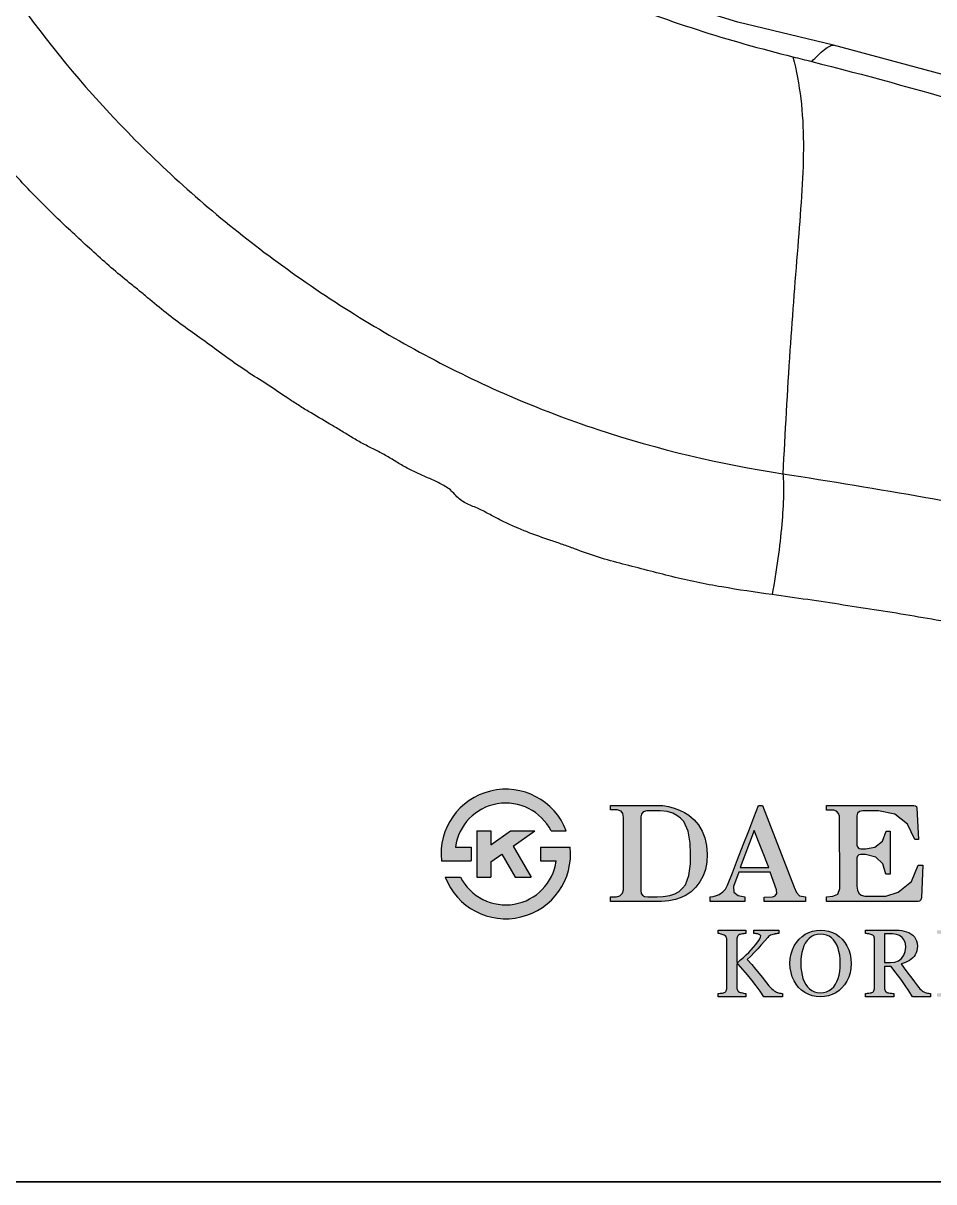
# Model space of a CAD drawing. Extents: x 8253 to 8847, y -4641 to -4221.
# Drawn here: x 8693.18 to 8717.78, y -4462.92 to -4431.61 of the extents above; entities that cross this region are included whole.
import ezdxf

# ---------------------------------------------------------------- set-up
doc = ezdxf.new("R2010")
doc.units = 0
doc.header["$LTSCALE"] = 7
doc.header["$MEASUREMENT"] = 0
doc.layers.get('0').update_dxf_attribs({"color": 2, "linetype": 'CONTINUOUS'})
for name, color, linetype in [('08_ALL_FEATURES', 7, 'CONTINUOUS'), ('D', 2, 'CONTINUOUS'), ('DIM', 2, 'CONTINUOUS')]:
    doc.layers.add(name, color=color, linetype=linetype)

msp = doc.modelspace()

# ---------------------------------------------------------------- hatches: boundary and pattern name
at = {"layer": 'DIM'}
h = msp.add_hatch(color=256, dxfattribs=at)
h.paths.add_polyline_path([(8704.479, -4454.249), (8705.282, -4454.249), (8705.282, -4453.874), (8704.857, -4453.874, -0.734082), (8707.444, -4453.436), (8707.854, -4453.436, 0.878721)])
h.paths.add_polyline_path([(8706.416, -4453.845), (8707.001, -4453.436), (8706.347, -4453.436), (8705.813, -4453.81), (8705.813, -4453.436), (8705.438, -4453.436), (8705.438, -4454.686), (8705.813, -4454.686), (8705.813, -4454.268), (8706.108, -4454.061), (8706.469, -4454.686), (8706.902, -4454.686)])
h.paths.add_polyline_path([(8707.959, -4453.874), (8707.157, -4453.874), (8707.157, -4454.249), (8707.582, -4454.249, -0.734082), (8704.995, -4454.686), (8704.585, -4454.686, 0.878721)])
h.paths.add_polyline_path([(8711.306, -4453.134), (8711.164, -4453.014), (8711.045, -4452.938), (8710.914, -4452.872), (8710.769, -4452.818), (8710.616, -4452.778), (8710.462, -4452.754), (8710.307, -4452.746), (8709.049, -4452.746), (8709.049, -4452.87), (8709.23, -4452.871), (8709.332, -4452.899), (8709.384, -4452.971), (8709.399, -4453.071), (8709.399, -4455.032), (8709.372, -4455.117), (8709.303, -4455.188), (8709.209, -4455.217), (8709.049, -4455.216), (8709.049, -4455.346), (8710.234, -4455.346), (8710.424, -4455.344), (8710.623, -4455.33), (8710.806, -4455.294), (8710.959, -4455.238), (8711.093, -4455.17), (8711.223, -4455.08), (8711.35, -4454.959), (8711.46, -4454.813), (8711.553, -4454.653), (8711.618, -4454.477), (8711.652, -4454.277), (8711.662, -4454.062), (8711.645, -4453.834), (8711.598, -4453.627), (8711.524, -4453.441), (8711.426, -4453.276)])
h.paths.add_polyline_path([(8709.868, -4453.054), (8709.883, -4452.983), (8709.934, -4452.923), (8710.026, -4452.897), (8710.091, -4452.896), (8710.155, -4452.895), (8710.212, -4452.895), (8710.386, -4452.897), (8710.575, -4452.913), (8710.731, -4452.954), (8710.844, -4453.017), (8710.94, -4453.093), (8711.028, -4453.185), (8711.146, -4453.442), (8711.2, -4453.771), (8711.213, -4454.06), (8711.206, -4454.331), (8711.167, -4454.645), (8711.072, -4454.893), (8710.993, -4454.987), (8710.899, -4455.071), (8710.79, -4455.138), (8710.647, -4455.182), (8710.475, -4455.207), (8710.306, -4455.215), (8710.173, -4455.217), (8710.054, -4455.218), (8709.964, -4455.213), (8709.911, -4455.176), (8709.878, -4455.132), (8709.868, -4455.049)], flags=16)
h.paths.add_polyline_path([(8713.012, -4452.841), (8712.922, -4453.074), (8712.783, -4453.431), (8712.634, -4453.817), (8712.482, -4454.205), (8712.34, -4454.567), (8712.207, -4454.902), (8712.15, -4455.011), (8712.081, -4455.084), (8711.982, -4455.154), (8711.909, -4455.186), (8711.823, -4455.207), (8711.743, -4455.218), (8711.743, -4455.346), (8712.676, -4455.346), (8712.676, -4455.218), (8712.5, -4455.183), (8712.379, -4455.093), (8712.368, -4454.937), (8712.512, -4454.554), (8713.357, -4454.554), (8713.533, -4455.033), (8713.541, -4455.127), (8713.497, -4455.194), (8713.425, -4455.222), (8713.199, -4455.223), (8713.199, -4455.346), (8713.778, -4455.346)])
h.paths.add_polyline_path([(8713.321, -4454.423), (8712.552, -4454.423), (8712.933, -4453.422)], flags=16)
h.paths.add_polyline_path([(8714.319, -4455.218), (8714.153, -4455.188), (8714.068, -4455.103), (8714.007, -4454.958), (8713.152, -4452.746), (8713.049, -4452.746), (8713.012, -4452.841), (8713.778, -4455.346), (8714.319, -4455.346)])
h.paths.add_polyline_path([(8715.717, -4455.038), (8715.708, -4454.988), (8715.702, -4454.926), (8715.7, -4454.853), (8715.7, -4454.167), (8715.716, -4454.122), (8715.754, -4454.087), (8715.806, -4454.073), (8715.939, -4454.073), (8716.214, -4454.142), (8716.407, -4454.33), (8716.485, -4454.607), (8716.603, -4454.607), (8716.603, -4453.441), (8716.498, -4453.441), (8716.398, -4453.712), (8716.186, -4453.872), (8715.939, -4453.925), (8715.808, -4453.925), (8715.758, -4453.909), (8715.718, -4453.87), (8715.7, -4453.819), (8715.7, -4453.032), (8715.721, -4452.958), (8715.774, -4452.911), (8715.864, -4452.891), (8716.291, -4452.891), (8716.728, -4452.986), (8717.067, -4453.255), (8717.271, -4453.671), (8717.37, -4453.671), (8717.326, -4452.812), (8717.314, -4452.779), (8717.287, -4452.756), (8717.24, -4452.746), (8714.885, -4452.746), (8714.885, -4452.876), (8715.079, -4452.878), (8715.154, -4452.903), (8715.209, -4452.964), (8715.231, -4453.042), (8715.24, -4454.993), (8715.186, -4455.146), (8715.053, -4455.202), (8714.885, -4455.216), (8714.885, -4455.346), (8715.71, -4455.346), (8716.534, -4455.346), (8717.359, -4455.346), (8717.394, -4455.332), (8717.43, -4455.296), (8717.447, -4455.246), (8717.489, -4454.365), (8717.357, -4454.365), (8717.18, -4454.8), (8716.822, -4455.089), (8716.487, -4455.196), (8716.305, -4455.198), (8716.064, -4455.199), (8715.914, -4455.197), (8715.823, -4455.176), (8715.755, -4455.12)])
h.paths.add_polyline_path([(8718.872, -4454.959), (8718.875, -4453.083), (8718.89, -4452.996), (8718.951, -4452.915), (8719.059, -4452.877), (8719.186, -4452.876), (8719.186, -4452.746), (8718.089, -4452.746), (8718.089, -4452.876), (8718.217, -4452.877), (8718.31, -4452.903), (8718.383, -4452.979), (8718.411, -4453.106), (8718.412, -4455.007), (8718.389, -4455.107), (8718.327, -4455.179), (8718.237, -4455.216), (8718.089, -4455.216), (8718.089, -4455.346), (8720.502, -4455.346), (8720.553, -4455.337), (8720.589, -4455.308), (8720.604, -4455.253), (8720.652, -4454.311), (8720.538, -4454.311), (8720.395, -4454.718), (8720.063, -4455.049), (8719.658, -4455.2), (8719.058, -4455.196), (8718.924, -4455.154), (8718.877, -4455.068)])
h.paths.add_polyline_path([(8721.842, -4453.016), (8721.86, -4452.948), (8721.91, -4452.898), (8721.981, -4452.877), (8722.107, -4452.876), (8722.107, -4452.746), (8721.072, -4452.746), (8721.072, -4452.876), (8721.209, -4452.877), (8721.301, -4452.902), (8721.348, -4452.962), (8721.361, -4453.032), (8721.361, -4455.003), (8721.355, -4455.084), (8721.317, -4455.171), (8721.215, -4455.214), (8721.072, -4455.216), (8721.072, -4455.346), (8722.107, -4455.346), (8722.107, -4455.216), (8721.982, -4455.216), (8721.9, -4455.189), (8721.853, -4455.129), (8721.839, -4455.042)])
h.paths.add_polyline_path([(8723.322, -4455.064), (8723.278, -4454.903), (8723.279, -4454.595), (8723.279, -4453.015), (8724.097, -4455.304), (8724.295, -4455.304), (8725.019, -4453.418), (8725.013, -4454.98), (8724.975, -4455.12), (8724.877, -4455.196), (8724.742, -4455.218), (8724.582, -4455.216), (8724.582, -4455.346), (8725.847, -4455.346), (8725.847, -4455.216), (8725.713, -4455.216), (8725.596, -4455.187), (8725.518, -4455.106), (8725.49, -4454.98), (8725.49, -4453.105), (8725.518, -4452.993), (8725.595, -4452.912), (8725.71, -4452.88), (8725.847, -4452.876), (8725.847, -4452.746), (8725.139, -4452.746), (8725.069, -4452.771), (8725.01, -4452.817), (8724.974, -4452.877), (8724.788, -4453.43), (8724.577, -4453.979), (8724.366, -4454.525), (8724.299, -4454.526), (8723.722, -4452.877), (8723.671, -4452.807), (8723.605, -4452.764), (8723.529, -4452.746), (8722.739, -4452.746), (8722.739, -4452.876), (8722.842, -4452.875), (8722.953, -4452.895), (8723.049, -4452.966), (8723.09, -4453.109), (8723.09, -4454.885), (8723.042, -4455.052), (8722.919, -4455.166), (8722.73, -4455.216), (8722.73, -4455.346), (8723.574, -4455.346), (8723.574, -4455.216), (8723.431, -4455.173)])
h.paths.add_polyline_path([(8720.514, -4456.119), (8720.414, -4456.119), (8720.326, -4456.346), (8720.23, -4456.593), (8720.126, -4456.86), (8720.022, -4457.129), (8719.923, -4457.379), (8719.831, -4457.611), (8719.813, -4457.651), (8719.795, -4457.685), (8719.777, -4457.713), (8719.756, -4457.737), (8719.731, -4457.761), (8719.7, -4457.784), (8719.677, -4457.796), (8719.65, -4457.807), (8719.62, -4457.815), (8719.589, -4457.822), (8719.562, -4457.827), (8719.538, -4457.83), (8719.538, -4457.919), (8720.206, -4457.919), (8720.206, -4457.83), (8720.143, -4457.824), (8720.083, -4457.813), (8720.029, -4457.797), (8719.985, -4457.776), (8719.959, -4457.75), (8719.95, -4457.72), (8719.951, -4457.704), (8719.953, -4457.686), (8719.956, -4457.665), (8719.961, -4457.64), (8719.969, -4457.611), (8719.979, -4457.577), (8719.991, -4457.539), (8720.004, -4457.499), (8720.018, -4457.457), (8720.034, -4457.411), (8720.053, -4457.36), (8720.075, -4457.305), (8720.697, -4457.305), (8720.847, -4457.709), (8720.851, -4457.725), (8720.854, -4457.747), (8720.855, -4457.758), (8720.847, -4457.776), (8720.826, -4457.791), (8720.79, -4457.805), (8720.743, -4457.816), (8720.689, -4457.824), (8720.628, -4457.83), (8720.628, -4457.919), (8721.367, -4457.919), (8721.367, -4457.83), (8721.345, -4457.828), (8721.319, -4457.823), (8721.29, -4457.817), (8721.261, -4457.808), (8721.236, -4457.798), (8721.215, -4457.787), (8721.188, -4457.768), (8721.166, -4457.748), (8721.148, -4457.729), (8721.133, -4457.706), (8721.119, -4457.68), (8721.106, -4457.65)])
h.paths.add_polyline_path([(8720.652, -4457.193), (8720.119, -4457.193), (8720.383, -4456.505)], flags=16)
h.paths.add_polyline_path([(8718.992, -4456.64), (8718.897, -4456.64), (8718.891, -4456.677), (8718.883, -4456.716), (8718.871, -4456.756), (8718.857, -4456.794), (8718.841, -4456.827), (8718.823, -4456.854), (8718.799, -4456.88), (8718.773, -4456.901), (8718.744, -4456.916), (8718.708, -4456.926), (8718.661, -4456.932), (8718.602, -4456.934), (8718.399, -4456.934), (8718.399, -4456.219), (8718.681, -4456.219), (8718.726, -4456.219), (8718.768, -4456.22), (8718.806, -4456.221), (8718.84, -4456.223), (8718.872, -4456.226), (8718.9, -4456.229), (8718.951, -4456.247), (8719.005, -4456.286), (8719.06, -4456.348), (8719.11, -4456.419), (8719.146, -4456.487), (8719.17, -4456.552), (8719.265, -4456.552), (8719.265, -4456.119), (8717.872, -4456.119), (8717.872, -4456.209), (8717.897, -4456.211), (8717.928, -4456.216), (8717.964, -4456.224), (8718, -4456.233), (8718.03, -4456.242), (8718.056, -4456.253), (8718.082, -4456.268), (8718.102, -4456.285), (8718.114, -4456.306), (8718.122, -4456.328), (8718.127, -4456.353), (8718.128, -4456.38), (8718.128, -4457.674), (8718.127, -4457.703), (8718.121, -4457.729), (8718.112, -4457.751), (8718.099, -4457.77), (8718.08, -4457.787), (8718.056, -4457.801), (8718.038, -4457.806), (8718.011, -4457.812), (8717.973, -4457.818), (8717.934, -4457.823), (8717.9, -4457.826), (8717.872, -4457.829), (8717.872, -4457.919), (8719.366, -4457.919), (8719.401, -4457.388), (8719.309, -4457.388), (8719.292, -4457.434), (8719.265, -4457.495), (8719.227, -4457.571), (8719.185, -4457.646), (8719.145, -4457.707), (8719.105, -4457.755), (8719.087, -4457.769), (8719.063, -4457.781), (8719.032, -4457.791), (8718.998, -4457.799), (8718.965, -4457.805), (8718.932, -4457.809), (8718.899, -4457.812), (8718.86, -4457.814), (8718.817, -4457.815), (8718.774, -4457.815), (8718.738, -4457.815), (8718.707, -4457.815), (8718.642, -4457.814), (8718.588, -4457.811), (8718.544, -4457.808), (8718.509, -4457.801), (8718.479, -4457.791), (8718.454, -4457.777), (8718.435, -4457.758), (8718.42, -4457.734), (8718.41, -4457.706), (8718.404, -4457.67), (8718.4, -4457.628), (8718.399, -4457.577), (8718.399, -4457.037), (8718.602, -4457.037), (8718.653, -4457.039), (8718.697, -4457.044), (8718.734, -4457.052), (8718.766, -4457.066), (8718.796, -4457.088), (8718.823, -4457.117), (8718.839, -4457.141), (8718.855, -4457.174), (8718.87, -4457.215), (8718.882, -4457.26), (8718.892, -4457.303), (8718.897, -4457.344), (8718.992, -4457.344)])
h.paths.add_polyline_path([(8717.25, -4456.828), (8717.282, -4456.782), (8717.306, -4456.731), (8717.324, -4456.675), (8717.335, -4456.614), (8717.338, -4456.547), (8717.333, -4456.474), (8717.317, -4456.408), (8717.291, -4456.35), (8717.256, -4456.299), (8717.214, -4456.255), (8717.165, -4456.217), (8717.109, -4456.186), (8717.048, -4456.161), (8716.984, -4456.142), (8716.916, -4456.129), (8716.844, -4456.121), (8716.77, -4456.119), (8715.939, -4456.119), (8715.939, -4456.209), (8715.964, -4456.211), (8715.993, -4456.215), (8716.025, -4456.221), (8716.056, -4456.227), (8716.084, -4456.234), (8716.107, -4456.242), (8716.135, -4456.255), (8716.155, -4456.273), (8716.167, -4456.294), (8716.174, -4456.318), (8716.178, -4456.344), (8716.18, -4456.372), (8716.18, -4457.674), (8716.178, -4457.705), (8716.172, -4457.732), (8716.162, -4457.755), (8716.149, -4457.774), (8716.13, -4457.79), (8716.107, -4457.803), (8716.088, -4457.809), (8716.061, -4457.815), (8716.027, -4457.819), (8715.991, -4457.823), (8715.962, -4457.826), (8715.939, -4457.829), (8715.939, -4457.919), (8716.7, -4457.919), (8716.7, -4457.829), (8716.672, -4457.827), (8716.639, -4457.824), (8716.603, -4457.819), (8716.569, -4457.814), (8716.543, -4457.809), (8716.524, -4457.803), (8716.496, -4457.789), (8716.477, -4457.772), (8716.464, -4457.752), (8716.456, -4457.728), (8716.451, -4457.702), (8716.45, -4457.674), (8716.45, -4457.103), (8716.634, -4457.103), (8716.733, -4457.232), (8716.827, -4457.358), (8716.916, -4457.482), (8717.006, -4457.612), (8717.103, -4457.758), (8717.207, -4457.919), (8717.692, -4457.919), (8717.692, -4457.829), (8717.668, -4457.827), (8717.641, -4457.823), (8717.61, -4457.819), (8717.578, -4457.812), (8717.551, -4457.803), (8717.527, -4457.793), (8717.497, -4457.776), (8717.468, -4457.757), (8717.438, -4457.734), (8717.406, -4457.706), (8717.373, -4457.668), (8717.337, -4457.622), (8717.256, -4457.512), (8717.184, -4457.415), (8717.12, -4457.329), (8717.056, -4457.242), (8716.983, -4457.143), (8716.899, -4457.032), (8716.961, -4457.012), (8717.02, -4456.989), (8717.075, -4456.964), (8717.126, -4456.936), (8717.172, -4456.904), (8717.213, -4456.869)])
h.paths.add_polyline_path([(8716.45, -4456.221), (8716.666, -4456.221), (8716.771, -4456.232), (8716.859, -4456.264), (8716.931, -4456.317), (8716.983, -4456.388), (8717.014, -4456.475), (8717.025, -4456.576), (8717.012, -4456.696), (8716.973, -4456.798), (8716.908, -4456.882), (8716.824, -4456.944), (8716.726, -4456.981), (8716.616, -4456.994), (8716.45, -4456.994)], flags=16)
h.paths.add_polyline_path([(8715.54, -4456.889), (8715.519, -4456.765), (8715.483, -4456.649), (8715.435, -4456.543), (8715.376, -4456.448), (8715.306, -4456.363), (8715.228, -4456.291), (8715.14, -4456.231), (8715.044, -4456.183), (8714.941, -4456.147), (8714.834, -4456.126), (8714.722, -4456.119), (8714.614, -4456.126), (8714.509, -4456.147), (8714.407, -4456.181), (8714.31, -4456.23), (8714.222, -4456.29), (8714.142, -4456.363), (8714.103, -4456.41), (8714.211, -4456.764), (8714.219, -4456.72), (8714.242, -4456.629), (8714.272, -4456.546), (8714.309, -4456.471), (8714.356, -4456.402), (8714.411, -4456.342), (8714.475, -4456.293), (8714.548, -4456.256), (8714.63, -4456.234), (8714.722, -4456.226), (8714.805, -4456.233), (8714.882, -4456.252), (8714.952, -4456.284), (8715.015, -4456.327), (8715.071, -4456.381), (8715.119, -4456.444), (8715.16, -4456.518), (8715.194, -4456.602), (8715.22, -4456.696), (8715.239, -4456.798), (8715.251, -4456.906), (8715.254, -4457.02), (8715.251, -4457.131), (8715.241, -4457.235), (8715.224, -4457.332), (8715.199, -4457.421), (8715.166, -4457.504), (8715.125, -4457.581), (8715.077, -4457.648), (8715.021, -4457.704), (8714.956, -4457.75), (8714.883, -4457.784), (8714.805, -4457.804), (8714.722, -4457.811), (8714.634, -4457.804), (8714.555, -4457.784), (8714.518, -4457.767), (8714.559, -4457.902), (8714.605, -4457.911), (8714.722, -4457.919), (8714.832, -4457.912), (8714.938, -4457.89), (8715.039, -4457.855), (8715.134, -4457.808), (8715.222, -4457.748), (8715.301, -4457.676), (8715.372, -4457.593), (8715.433, -4457.498), (8715.482, -4457.392), (8715.518, -4457.276), (8715.54, -4457.153), (8715.547, -4457.02)])
h = msp.add_hatch(color=256, dxfattribs=at)
h.paths.add_polyline_path([(8712.462, -4457.038), (8712.494, -4457.038), (8712.623, -4457.179), (8712.747, -4457.323), (8712.868, -4457.47), (8712.983, -4457.619), (8713.091, -4457.768), (8713.192, -4457.919), (8713.697, -4457.919), (8713.697, -4457.829), (8713.673, -4457.827), (8713.646, -4457.823), (8713.615, -4457.819), (8713.583, -4457.812), (8713.556, -4457.803), (8713.532, -4457.793), (8713.504, -4457.777), (8713.473, -4457.757), (8713.438, -4457.731), (8713.402, -4457.701), (8713.366, -4457.664), (8713.329, -4457.622), (8713.236, -4457.505), (8713.147, -4457.393), (8713.061, -4457.286), (8712.969, -4457.174), (8712.863, -4457.049), (8712.742, -4456.91), (8712.835, -4456.82), (8712.929, -4456.723), (8713.024, -4456.621), (8713.117, -4456.516), (8713.208, -4456.414), (8713.296, -4456.314), (8713.318, -4456.293), (8713.344, -4456.275), (8713.374, -4456.258), (8713.406, -4456.245), (8713.436, -4456.234), (8713.466, -4456.226), (8713.484, -4456.223), (8713.499, -4456.22), (8713.512, -4456.217), (8713.524, -4456.215), (8713.536, -4456.214), (8713.548, -4456.213), (8713.558, -4456.212), (8713.568, -4456.211), (8713.577, -4456.21), (8713.584, -4456.209), (8713.59, -4456.209), (8713.593, -4456.209), (8713.593, -4456.119), (8712.918, -4456.119), (8712.918, -4456.209), (8712.931, -4456.21), (8712.946, -4456.211), (8712.964, -4456.212), (8712.983, -4456.214), (8713.004, -4456.217), (8713.027, -4456.221), (8713.047, -4456.227), (8713.065, -4456.233), (8713.081, -4456.241), (8713.094, -4456.25), (8713.102, -4456.26), (8713.105, -4456.272), (8713.099, -4456.309), (8713.084, -4456.35), (8713.058, -4456.394), (8713.021, -4456.446), (8712.973, -4456.507), (8712.912, -4456.579), (8712.849, -4456.648), (8712.783, -4456.718), (8712.711, -4456.788), (8712.637, -4456.856), (8712.562, -4456.924), (8712.487, -4456.989), (8712.462, -4456.989), (8712.462, -4456.367), (8712.463, -4456.34), (8712.468, -4456.314), (8712.477, -4456.29), (8712.49, -4456.268), (8712.509, -4456.252), (8712.535, -4456.239), (8712.555, -4456.233), (8712.581, -4456.227), (8712.614, -4456.22), (8712.647, -4456.214), (8712.677, -4456.211), (8712.702, -4456.209), (8712.702, -4456.119), (8711.955, -4456.119), (8711.955, -4456.209), (8711.98, -4456.211), (8712.008, -4456.216), (8712.037, -4456.224), (8712.068, -4456.233), (8712.095, -4456.242), (8712.119, -4456.253), (8712.144, -4456.268), (8712.164, -4456.285), (8712.176, -4456.305), (8712.185, -4456.327), (8712.19, -4456.352), (8712.191, -4456.38), (8712.191, -4457.679), (8712.189, -4457.708), (8712.184, -4457.734), (8712.174, -4457.757), (8712.16, -4457.777), (8712.142, -4457.793), (8712.119, -4457.806), (8712.1, -4457.812), (8712.074, -4457.817), (8712.04, -4457.821), (8712.006, -4457.824), (8711.978, -4457.826), (8711.955, -4457.829), (8711.955, -4457.919), (8712.702, -4457.919), (8712.702, -4457.829), (8712.676, -4457.826), (8712.645, -4457.822), (8712.61, -4457.815), (8712.578, -4457.807), (8712.552, -4457.799), (8712.535, -4457.793), (8712.51, -4457.778), (8712.491, -4457.76), (8712.477, -4457.74), (8712.468, -4457.717), (8712.463, -4457.692), (8712.462, -4457.665)])
h.paths.add_polyline_path([(8714.192, -4456.917), (8714.202, -4456.817), (8714.211, -4456.764), (8714.103, -4456.41), (8714.071, -4456.448), (8714.011, -4456.542), (8713.962, -4456.647), (8713.925, -4456.761), (8713.904, -4456.886), (8713.896, -4457.02), (8713.903, -4457.145), (8713.924, -4457.265), (8713.959, -4457.379), (8714.005, -4457.485), (8714.063, -4457.58), (8714.13, -4457.664), (8714.207, -4457.738), (8714.294, -4457.801), (8714.391, -4457.851), (8714.495, -4457.889), (8714.559, -4457.902), (8714.518, -4457.767), (8714.485, -4457.751), (8714.422, -4457.706), (8714.367, -4457.65), (8714.32, -4457.584), (8714.279, -4457.508), (8714.246, -4457.425), (8714.221, -4457.335), (8714.203, -4457.238), (8714.193, -4457.133), (8714.189, -4457.02)])

# ---------------------------------------------------------------- linework, layer by layer
for p, q in [((8705.438, -4453.436), (8705.438, -4454.686)), ((8705.438, -4453.436), (8705.813, -4453.436)), ((8705.813, -4453.436), (8705.813, -4453.81)), ((8705.813, -4453.81), (8706.347, -4453.436)), ((8706.347, -4453.436), (8707.001, -4453.436)), ((8706.416, -4453.845), (8707.001, -4453.436)), ((8707.444, -4453.436), (8707.854, -4453.436)), ((8704.857, -4453.874), (8705.282, -4453.874)), ((8705.282, -4453.874), (8705.282, -4454.249)), ((8706.416, -4453.845), (8706.902, -4454.686)), ((8707.157, -4453.874), (8707.959, -4453.874)), ((8707.157, -4453.874), (8707.157, -4454.249)), ((8704.479, -4454.249), (8705.282, -4454.249)), ((8705.813, -4454.268), (8706.108, -4454.061)), ((8705.813, -4454.268), (8705.813, -4454.686)), ((8706.108, -4454.061), (8706.469, -4454.686)), ((8707.157, -4454.249), (8707.582, -4454.249)), ((8704.585, -4454.686), (8704.995, -4454.686)), ((8705.438, -4454.686), (8705.813, -4454.686)), ((8706.469, -4454.686), (8706.902, -4454.686))]:
    msp.add_line(p, q)
at = {"color": 7, "linetype": 'Continuous'}
msp.add_line((8627.037, -4462.919), (8735.572, -4462.919), dxfattribs=at)
for radius, start, end in [(1.75, 20.9248, 186.1506), (1.375, 27.0357, 172.1625), (1.75, 200.9248, 6.1506), (1.375, 207.0357, 352.1625)]:
    msp.add_arc((8706.219, -4454.061), radius, start, end)
at = {"layer": '08_ALL_FEATURES', "color": 7, "linetype": 'Continuous'}
for p, q in [((8715.074, -4432.209), (8715.075, -4432.209)), ((8741.479, -4462.919), (8593.594, -4462.919))]:
    msp.add_line(p, q, dxfattribs=at)
for points in [[(8715.074, -4432.209), (8712.488, -4431.581), (8709.788, -4430.749), (8707.323, -4429.79), (8705.056, -4428.715), (8702.952, -4427.526), (8701.022, -4426.245), (8699.291, -4424.906), (8697.779, -4423.555), (8696.501, -4422.242), (8695.849, -4421.494)], [(8734.147, -4438.346), (8730.944, -4436.883), (8726.621, -4435.499), (8721.329, -4433.894), (8715.075, -4432.209)]]:
    msp.add_lwpolyline(points, dxfattribs=at)
for points, knots in [([(8689.252, -4421.703), (8689.341, -4422.701), (8689.799, -4424.852), (8691.16, -4428.124), (8693.295, -4431.545), (8696.197, -4434.915), (8699.8, -4438.031), (8703.278, -4440.244), (8706.306, -4441.717), (8709.498, -4442.931), (8712.009, -4443.528), (8713.702, -4443.786)], [0, 0, 0, 0, 0.08572, 0.186607, 0.301904, 0.429269, 0.56568, 0.708045, 0.780585, 0.853458, 1, 1, 1, 1]), ([(8695.849, -4421.494), (8696.995, -4422.866), (8699.534, -4425.425), (8703.934, -4428.573), (8707.983, -4430.584), (8711.37, -4431.816), (8713.103, -4432.304), (8713.973, -4432.521)], [0, 0, 0, 0, 0.248787, 0.498808, 0.749773, 0.87519, 1, 1, 1, 1]), ([(8713.415, -4447.053), (8712.96, -4446.992), (8712.28, -4446.886), (8711.378, -4446.724), (8710.708, -4446.57), (8710.045, -4446.396), (8709.381, -4446.228), (8708.72, -4446.051), (8708.184, -4445.855), (8707.757, -4445.697), (8707.326, -4445.554), (8706.79, -4445.366), (8706.269, -4445.139), (8705.867, -4444.932), (8705.568, -4444.766), (8705.256, -4444.637), (8704.941, -4444.489), (8704.739, -4444.205), (8704.435, -4444.042), (8704.128, -4443.901), (8703.817, -4443.763), (8703.511, -4443.618), (8703.224, -4443.439), (8702.934, -4443.265), (8702.633, -4443.112), (8702.33, -4442.964), (8702.042, -4442.791), (8701.756, -4442.614), (8701.373, -4442.385), (8700.988, -4442.16), (8700.606, -4441.93), (8700.238, -4441.683), (8699.778, -4441.376), (8699.219, -4441.024), (8698.679, -4440.647), (8698.156, -4440.253), (8697.624, -4439.878), (8697.101, -4439.495), (8696.687, -4439.152), (8696.36, -4438.876), (8696.029, -4438.609), (8695.458, -4438.142), (8694.692, -4437.433), (8693.785, -4436.593), (8692.954, -4435.708), (8692.149, -4434.832), (8690.731, -4433.106), (8688.386, -4429.684), (8687.044, -4426.01), (8686.876, -4423.703)], [0, 0, 0, 0, 0.036726, 0.055067, 0.073377, 0.091671, 0.109956, 0.128215, 0.146433, 0.155536, 0.164642, 0.182833, 0.200985, 0.210026, 0.219066, 0.22823, 0.237237, 0.246267, 0.255308, 0.264383, 0.273428, 0.282466, 0.291485, 0.300499, 0.309505, 0.318495, 0.327465, 0.336426, 0.345371, 0.363219, 0.372116, 0.380994, 0.398707, 0.416346, 0.433897, 0.451368, 0.468754, 0.486036, 0.503205, 0.511754, 0.520279, 0.537238, 0.570772, 0.603772, 0.636167, 0.667924, 0.698952, 0.814847, 1, 1, 1, 1]), ([(8714.483, -4432.648), (8714.596, -4432.535), (8714.75, -4432.381), (8714.947, -4432.234), (8715.04, -4432.201), (8715.074, -4432.209)], [0, 0, 0, 0, 0.637594, 0.859817, 1, 1, 1, 1]), ([(8713.973, -4432.521), (8714.071, -4432.892), (8714.214, -4433.666), (8714.278, -4434.874), (8714.223, -4436.151), (8714.077, -4438.015), (8713.873, -4440.568), (8713.76, -4442.674), (8713.702, -4443.786)], [0, 0, 0, 0, 0.101772, 0.208037, 0.320543, 0.440538, 0.704387, 1, 1, 1, 1]), ([(8714.483, -4432.648), (8715.911, -4433.008), (8718.741, -4433.786), (8722.24, -4434.878), (8725.033, -4435.769), (8727.143, -4436.443), (8728.904, -4437.002), (8730.328, -4437.446), (8731.044, -4437.66), (8731.408, -4437.783)], [0, 0, 0, 0, 0.249791, 0.497495, 0.621614, 0.747024, 0.873277, 0.934809, 1, 1, 1, 1]), ([(8713.702, -4443.786), (8713.724, -4443.973), (8713.727, -4444.429), (8713.678, -4445.194), (8713.574, -4446.095), (8713.474, -4446.729), (8713.415, -4447.053)], [0, 0, 0, 0, 0.172429, 0.41405, 0.699952, 1, 1, 1, 1]), ([(8713.702, -4443.786), (8714.993, -4443.987), (8718.217, -4444.517), (8723.341, -4445.527), (8727.173, -4446.332), (8729.083, -4446.752)], [0, 0, 0, 0, 0.250091, 0.625564, 1, 1, 1, 1]), ([(8728.594, -4450.165), (8727.965, -4450.024), (8727.024, -4449.803), (8725.767, -4449.516), (8724.824, -4449.298), (8723.887, -4449.056), (8722.644, -4448.707), (8721.079, -4448.294), (8719.162, -4447.983), (8717.254, -4447.627), (8715.335, -4447.332), (8714.056, -4447.139), (8713.415, -4447.053)], [0, 0, 0, 0, 0.124653, 0.187029, 0.249421, 0.311803, 0.374227, 0.499322, 0.624557, 0.749735, 0.874887, 1, 1, 1, 1])]:
    msp.add_open_spline(points, degree=3, knots=knots, dxfattribs=at)
msp.add_open_spline([(8713.973, -4432.521), (8714.143, -4432.563), (8714.313, -4432.605), (8714.483, -4432.648)], degree=3, dxfattribs=at)
at = {"layer": 'D', "color": 2}
for p, q in [((8709.049, -4452.87), (8709.049, -4452.746)), ((8709.049, -4452.746), (8710.307, -4452.746)), ((8709.23, -4452.871), (8709.049, -4452.87)), ((8709.332, -4452.899), (8709.23, -4452.871)), ((8709.384, -4452.971), (8709.332, -4452.899)), ((8709.399, -4453.071), (8709.384, -4452.971)), ((8709.883, -4452.983), (8709.868, -4453.054)), ((8709.868, -4453.054), (8709.868, -4455.049)), ((8709.934, -4452.923), (8709.883, -4452.983)), ((8710.026, -4452.897), (8709.934, -4452.923)), ((8710.091, -4452.896), (8710.026, -4452.897)), ((8710.155, -4452.895), (8710.091, -4452.896)), ((8710.212, -4452.895), (8710.155, -4452.895)), ((8710.386, -4452.897), (8710.212, -4452.895)), ((8710.307, -4452.746), (8710.462, -4452.754)), ((8710.575, -4452.913), (8710.386, -4452.897)), ((8710.462, -4452.754), (8710.616, -4452.778)), ((8710.731, -4452.954), (8710.575, -4452.913)), ((8710.616, -4452.778), (8710.769, -4452.818)), ((8710.844, -4453.017), (8710.731, -4452.954)), ((8710.769, -4452.818), (8710.914, -4452.872)), ((8710.94, -4453.093), (8710.844, -4453.017)), ((8710.914, -4452.872), (8711.045, -4452.938)), ((8711.045, -4452.938), (8711.164, -4453.014)), ((8711.164, -4453.014), (8711.306, -4453.134)), ((8712.922, -4453.074), (8713.049, -4452.746)), ((8713.049, -4452.746), (8713.152, -4452.746)), ((8713.152, -4452.746), (8714.007, -4454.958)), ((8714.885, -4452.876), (8714.885, -4452.746)), ((8714.885, -4452.746), (8717.24, -4452.746)), ((8715.079, -4452.878), (8714.885, -4452.876)), ((8715.154, -4452.903), (8715.079, -4452.878)), ((8715.209, -4452.964), (8715.154, -4452.903)), ((8715.231, -4453.042), (8715.209, -4452.964)), ((8715.24, -4454.993), (8715.231, -4453.042)), ((8715.721, -4452.958), (8715.7, -4453.032)), ((8715.7, -4453.032), (8715.7, -4453.819)), ((8715.774, -4452.911), (8715.721, -4452.958)), ((8715.864, -4452.891), (8715.774, -4452.911)), ((8716.291, -4452.891), (8715.864, -4452.891)), ((8716.728, -4452.986), (8716.291, -4452.891)), ((8717.067, -4453.255), (8716.728, -4452.986)), ((8717.24, -4452.746), (8717.287, -4452.756)), ((8717.287, -4452.756), (8717.314, -4452.779)), ((8717.314, -4452.779), (8717.326, -4452.812)), ((8717.326, -4452.812), (8717.37, -4453.671)), ((8709.399, -4455.032), (8709.399, -4453.071)), ((8711.028, -4453.185), (8710.94, -4453.093)), ((8711.146, -4453.442), (8711.028, -4453.185)), ((8711.306, -4453.134), (8711.426, -4453.276)), ((8711.426, -4453.276), (8711.524, -4453.441)), ((8712.783, -4453.431), (8712.922, -4453.074)), ((8717.271, -4453.671), (8717.067, -4453.255)), ((8711.2, -4453.771), (8711.146, -4453.442)), ((8711.524, -4453.441), (8711.598, -4453.627)), ((8711.598, -4453.627), (8711.645, -4453.834)), ((8712.933, -4453.422), (8712.552, -4454.423)), ((8712.634, -4453.817), (8712.783, -4453.431)), ((8713.321, -4454.423), (8712.933, -4453.422)), ((8716.398, -4453.712), (8716.498, -4453.441)), ((8716.498, -4453.441), (8716.603, -4453.441)), ((8716.603, -4453.441), (8716.603, -4454.607)), ((8717.37, -4453.671), (8717.271, -4453.671)), ((8711.213, -4454.06), (8711.2, -4453.771)), ((8711.645, -4453.834), (8711.662, -4454.062)), ((8712.482, -4454.205), (8712.634, -4453.817)), ((8715.7, -4453.819), (8715.718, -4453.87)), ((8715.718, -4453.87), (8715.758, -4453.909)), ((8715.758, -4453.909), (8715.808, -4453.925)), ((8715.808, -4453.925), (8715.939, -4453.925)), ((8715.939, -4453.925), (8716.186, -4453.872)), ((8716.186, -4453.872), (8716.398, -4453.712)), ((8711.206, -4454.331), (8711.213, -4454.06)), ((8711.652, -4454.277), (8711.618, -4454.477)), ((8711.662, -4454.062), (8711.652, -4454.277)), ((8712.34, -4454.567), (8712.482, -4454.205)), ((8715.716, -4454.122), (8715.7, -4454.167)), ((8715.7, -4454.167), (8715.7, -4454.853)), ((8715.754, -4454.087), (8715.716, -4454.122)), ((8715.806, -4454.073), (8715.754, -4454.087)), ((8715.939, -4454.073), (8715.806, -4454.073)), ((8716.214, -4454.142), (8715.939, -4454.073)), ((8716.407, -4454.33), (8716.214, -4454.142)), ((8711.167, -4454.645), (8711.206, -4454.331)), ((8711.618, -4454.477), (8711.553, -4454.653)), ((8712.207, -4454.902), (8712.34, -4454.567)), ((8712.512, -4454.554), (8712.368, -4454.937)), ((8713.357, -4454.554), (8712.512, -4454.554)), ((8712.552, -4454.423), (8713.321, -4454.423)), ((8713.533, -4455.033), (8713.357, -4454.554)), ((8716.485, -4454.607), (8716.407, -4454.33)), ((8716.603, -4454.607), (8716.485, -4454.607)), ((8717.18, -4454.8), (8717.357, -4454.365)), ((8717.357, -4454.365), (8717.489, -4454.365)), ((8717.489, -4454.365), (8717.447, -4455.246)), ((8710.993, -4454.987), (8711.072, -4454.893)), ((8711.072, -4454.893), (8711.167, -4454.645)), ((8711.46, -4454.813), (8711.35, -4454.959)), ((8711.553, -4454.653), (8711.46, -4454.813)), ((8712.15, -4455.011), (8712.207, -4454.902)), ((8712.368, -4454.937), (8712.379, -4455.093)), ((8715.7, -4454.853), (8715.702, -4454.926)), ((8715.702, -4454.926), (8715.708, -4454.988)), ((8716.822, -4455.089), (8717.18, -4454.8)), ((8709.049, -4455.346), (8709.049, -4455.216)), ((8709.049, -4455.216), (8709.209, -4455.217)), ((8709.209, -4455.217), (8709.303, -4455.188)), ((8709.303, -4455.188), (8709.372, -4455.117)), ((8709.372, -4455.117), (8709.399, -4455.032)), ((8709.868, -4455.049), (8709.878, -4455.132)), ((8709.878, -4455.132), (8709.911, -4455.176)), ((8709.911, -4455.176), (8709.964, -4455.213)), ((8709.964, -4455.213), (8710.054, -4455.218)), ((8710.054, -4455.218), (8710.173, -4455.217)), ((8710.173, -4455.217), (8710.306, -4455.215)), ((8710.306, -4455.215), (8710.475, -4455.207)), ((8710.475, -4455.207), (8710.647, -4455.182)), ((8710.647, -4455.182), (8710.79, -4455.138)), ((8710.79, -4455.138), (8710.899, -4455.071)), ((8710.959, -4455.238), (8710.806, -4455.294)), ((8710.899, -4455.071), (8710.993, -4454.987)), ((8711.093, -4455.17), (8710.959, -4455.238)), ((8711.223, -4455.08), (8711.093, -4455.17)), ((8711.35, -4454.959), (8711.223, -4455.08)), ((8711.743, -4455.218), (8711.823, -4455.207)), ((8711.743, -4455.346), (8711.743, -4455.218)), ((8711.823, -4455.207), (8711.909, -4455.186)), ((8711.909, -4455.186), (8711.982, -4455.154)), ((8711.982, -4455.154), (8712.081, -4455.084)), ((8712.081, -4455.084), (8712.15, -4455.011)), ((8712.379, -4455.093), (8712.5, -4455.183)), ((8712.5, -4455.183), (8712.676, -4455.218)), ((8712.676, -4455.218), (8712.676, -4455.346)), ((8713.199, -4455.223), (8713.425, -4455.222)), ((8713.199, -4455.346), (8713.199, -4455.223)), ((8713.425, -4455.222), (8713.497, -4455.194)), ((8713.497, -4455.194), (8713.541, -4455.127)), ((8713.541, -4455.127), (8713.533, -4455.033)), ((8714.007, -4454.958), (8714.068, -4455.103)), ((8714.068, -4455.103), (8714.153, -4455.188)), ((8714.153, -4455.188), (8714.319, -4455.218)), ((8714.319, -4455.218), (8714.319, -4455.346)), ((8714.885, -4455.216), (8715.053, -4455.202)), ((8714.885, -4455.346), (8714.885, -4455.216)), ((8715.053, -4455.202), (8715.186, -4455.146)), ((8715.186, -4455.146), (8715.24, -4454.993)), ((8715.708, -4454.988), (8715.717, -4455.038)), ((8715.717, -4455.038), (8715.755, -4455.12)), ((8715.755, -4455.12), (8715.823, -4455.176)), ((8715.823, -4455.176), (8715.914, -4455.197)), ((8715.914, -4455.197), (8716.064, -4455.199)), ((8716.064, -4455.199), (8716.305, -4455.198)), ((8716.305, -4455.198), (8716.487, -4455.196)), ((8716.487, -4455.196), (8716.822, -4455.089)), ((8717.447, -4455.246), (8717.43, -4455.296)), ((8710.234, -4455.346), (8709.049, -4455.346)), ((8710.424, -4455.344), (8710.234, -4455.346)), ((8710.623, -4455.33), (8710.424, -4455.344)), ((8710.806, -4455.294), (8710.623, -4455.33)), ((8712.676, -4455.346), (8711.743, -4455.346)), ((8714.319, -4455.346), (8713.199, -4455.346)), ((8715.71, -4455.346), (8714.885, -4455.346)), ((8716.534, -4455.346), (8715.71, -4455.346)), ((8717.359, -4455.346), (8716.534, -4455.346)), ((8717.394, -4455.332), (8717.359, -4455.346)), ((8717.43, -4455.296), (8717.394, -4455.332)), ((8711.955, -4456.119), (8712.702, -4456.119)), ((8711.955, -4456.209), (8711.955, -4456.119)), ((8712.702, -4456.119), (8712.702, -4456.209)), ((8712.918, -4456.119), (8713.593, -4456.119)), ((8712.918, -4456.209), (8712.918, -4456.119)), ((8713.593, -4456.119), (8713.593, -4456.209)), ((8714.31, -4456.23), (8714.407, -4456.181)), ((8714.407, -4456.181), (8714.509, -4456.147)), ((8714.509, -4456.147), (8714.614, -4456.126)), ((8714.614, -4456.126), (8714.722, -4456.119)), ((8714.722, -4456.119), (8714.834, -4456.126)), ((8714.834, -4456.126), (8714.941, -4456.147)), ((8714.941, -4456.147), (8715.044, -4456.183)), ((8715.044, -4456.183), (8715.14, -4456.231)), ((8715.939, -4456.119), (8716.77, -4456.119)), ((8715.939, -4456.209), (8715.939, -4456.119)), ((8716.77, -4456.119), (8716.844, -4456.121)), ((8716.844, -4456.121), (8716.916, -4456.129)), ((8716.916, -4456.129), (8716.984, -4456.142)), ((8716.984, -4456.142), (8717.048, -4456.161)), ((8717.048, -4456.161), (8717.109, -4456.186)), ((8717.109, -4456.186), (8717.165, -4456.217)), ((8711.98, -4456.211), (8711.955, -4456.209)), ((8712.008, -4456.216), (8711.98, -4456.211)), ((8712.037, -4456.224), (8712.008, -4456.216)), ((8712.068, -4456.233), (8712.037, -4456.224)), ((8712.095, -4456.242), (8712.068, -4456.233)), ((8712.119, -4456.253), (8712.095, -4456.242)), ((8712.144, -4456.268), (8712.119, -4456.253)), ((8712.164, -4456.285), (8712.144, -4456.268)), ((8712.176, -4456.305), (8712.164, -4456.285)), ((8712.185, -4456.327), (8712.176, -4456.305)), ((8712.19, -4456.352), (8712.185, -4456.327)), ((8712.191, -4456.38), (8712.19, -4456.352)), ((8712.191, -4457.679), (8712.191, -4456.38)), ((8712.463, -4456.34), (8712.462, -4456.367)), ((8712.462, -4456.367), (8712.462, -4456.989)), ((8712.468, -4456.314), (8712.463, -4456.34)), ((8712.477, -4456.29), (8712.468, -4456.314)), ((8712.49, -4456.268), (8712.477, -4456.29)), ((8712.509, -4456.252), (8712.49, -4456.268)), ((8712.535, -4456.239), (8712.509, -4456.252)), ((8712.555, -4456.233), (8712.535, -4456.239)), ((8712.581, -4456.227), (8712.555, -4456.233)), ((8712.614, -4456.22), (8712.581, -4456.227)), ((8712.647, -4456.214), (8712.614, -4456.22)), ((8712.677, -4456.211), (8712.647, -4456.214)), ((8712.702, -4456.209), (8712.677, -4456.211)), ((8712.931, -4456.21), (8712.918, -4456.209)), ((8712.946, -4456.211), (8712.931, -4456.21)), ((8712.964, -4456.212), (8712.946, -4456.211)), ((8712.983, -4456.214), (8712.964, -4456.212)), ((8712.973, -4456.507), (8713.021, -4456.446)), ((8713.004, -4456.217), (8712.983, -4456.214)), ((8713.027, -4456.221), (8713.004, -4456.217)), ((8713.021, -4456.446), (8713.058, -4456.394)), ((8713.047, -4456.227), (8713.027, -4456.221)), ((8713.065, -4456.233), (8713.047, -4456.227)), ((8713.058, -4456.394), (8713.084, -4456.35)), ((8713.081, -4456.241), (8713.065, -4456.233)), ((8713.094, -4456.25), (8713.081, -4456.241)), ((8713.084, -4456.35), (8713.099, -4456.309)), ((8713.102, -4456.26), (8713.094, -4456.25)), ((8713.099, -4456.309), (8713.105, -4456.272)), ((8713.105, -4456.272), (8713.102, -4456.26)), ((8713.208, -4456.414), (8713.117, -4456.516)), ((8713.296, -4456.314), (8713.208, -4456.414)), ((8713.318, -4456.293), (8713.296, -4456.314)), ((8713.344, -4456.275), (8713.318, -4456.293)), ((8713.374, -4456.258), (8713.344, -4456.275)), ((8713.406, -4456.245), (8713.374, -4456.258)), ((8713.436, -4456.234), (8713.406, -4456.245)), ((8713.466, -4456.226), (8713.436, -4456.234)), ((8713.484, -4456.223), (8713.466, -4456.226)), ((8713.499, -4456.22), (8713.484, -4456.223)), ((8713.512, -4456.217), (8713.499, -4456.22)), ((8713.524, -4456.215), (8713.512, -4456.217)), ((8713.536, -4456.214), (8713.524, -4456.215)), ((8713.548, -4456.213), (8713.536, -4456.214)), ((8713.558, -4456.212), (8713.548, -4456.213)), ((8713.568, -4456.211), (8713.558, -4456.212)), ((8713.577, -4456.21), (8713.568, -4456.211)), ((8713.584, -4456.209), (8713.577, -4456.21)), ((8713.59, -4456.209), (8713.584, -4456.209)), ((8713.593, -4456.209), (8713.59, -4456.209)), ((8714.011, -4456.542), (8714.071, -4456.448)), ((8714.071, -4456.448), (8714.142, -4456.363)), ((8714.142, -4456.363), (8714.222, -4456.29)), ((8714.222, -4456.29), (8714.31, -4456.23)), ((8714.309, -4456.471), (8714.272, -4456.546)), ((8714.356, -4456.402), (8714.309, -4456.471)), ((8714.411, -4456.342), (8714.356, -4456.402)), ((8714.475, -4456.293), (8714.411, -4456.342)), ((8714.548, -4456.256), (8714.475, -4456.293)), ((8714.63, -4456.234), (8714.548, -4456.256)), ((8714.722, -4456.226), (8714.63, -4456.234)), ((8714.805, -4456.233), (8714.722, -4456.226)), ((8714.882, -4456.252), (8714.805, -4456.233)), ((8714.952, -4456.284), (8714.882, -4456.252)), ((8715.015, -4456.327), (8714.952, -4456.284)), ((8715.071, -4456.381), (8715.015, -4456.327)), ((8715.119, -4456.444), (8715.071, -4456.381)), ((8715.16, -4456.518), (8715.119, -4456.444)), ((8715.14, -4456.231), (8715.228, -4456.291)), ((8715.228, -4456.291), (8715.306, -4456.363)), ((8715.306, -4456.363), (8715.376, -4456.448)), ((8715.376, -4456.448), (8715.435, -4456.543)), ((8715.964, -4456.211), (8715.939, -4456.209)), ((8715.993, -4456.215), (8715.964, -4456.211)), ((8716.025, -4456.221), (8715.993, -4456.215)), ((8716.056, -4456.227), (8716.025, -4456.221)), ((8716.084, -4456.234), (8716.056, -4456.227)), ((8716.107, -4456.242), (8716.084, -4456.234)), ((8716.135, -4456.255), (8716.107, -4456.242)), ((8716.155, -4456.273), (8716.135, -4456.255)), ((8716.167, -4456.294), (8716.155, -4456.273)), ((8716.174, -4456.318), (8716.167, -4456.294)), ((8716.178, -4456.344), (8716.174, -4456.318)), ((8716.18, -4456.372), (8716.178, -4456.344)), ((8716.18, -4457.674), (8716.18, -4456.372)), ((8716.666, -4456.221), (8716.45, -4456.221)), ((8716.45, -4456.221), (8716.45, -4456.994)), ((8716.771, -4456.232), (8716.666, -4456.221)), ((8716.859, -4456.264), (8716.771, -4456.232)), ((8716.931, -4456.317), (8716.859, -4456.264)), ((8716.983, -4456.388), (8716.931, -4456.317)), ((8717.014, -4456.475), (8716.983, -4456.388)), ((8717.025, -4456.576), (8717.014, -4456.475)), ((8717.165, -4456.217), (8717.214, -4456.255)), ((8717.214, -4456.255), (8717.256, -4456.299)), ((8717.256, -4456.299), (8717.291, -4456.35)), ((8717.291, -4456.35), (8717.317, -4456.408)), ((8717.317, -4456.408), (8717.333, -4456.474)), ((8717.333, -4456.474), (8717.338, -4456.547)), ((8712.637, -4456.856), (8712.711, -4456.788)), ((8712.711, -4456.788), (8712.783, -4456.718)), ((8712.783, -4456.718), (8712.849, -4456.648)), ((8712.929, -4456.723), (8712.835, -4456.82)), ((8712.849, -4456.648), (8712.912, -4456.579)), ((8712.912, -4456.579), (8712.973, -4456.507)), ((8713.024, -4456.621), (8712.929, -4456.723)), ((8713.117, -4456.516), (8713.024, -4456.621)), ((8713.904, -4456.886), (8713.925, -4456.761)), ((8713.925, -4456.761), (8713.962, -4456.647)), ((8713.962, -4456.647), (8714.011, -4456.542)), ((8714.219, -4456.72), (8714.202, -4456.817)), ((8714.242, -4456.629), (8714.219, -4456.72)), ((8714.272, -4456.546), (8714.242, -4456.629)), ((8715.194, -4456.602), (8715.16, -4456.518)), ((8715.22, -4456.696), (8715.194, -4456.602)), ((8715.239, -4456.798), (8715.22, -4456.696)), ((8715.251, -4456.906), (8715.239, -4456.798)), ((8715.435, -4456.543), (8715.483, -4456.649)), ((8715.483, -4456.649), (8715.519, -4456.765)), ((8715.519, -4456.765), (8715.54, -4456.889)), ((8716.908, -4456.882), (8716.973, -4456.798)), ((8716.973, -4456.798), (8717.012, -4456.696)), ((8717.012, -4456.696), (8717.025, -4456.576)), ((8717.282, -4456.782), (8717.25, -4456.828)), ((8717.306, -4456.731), (8717.282, -4456.782)), ((8717.324, -4456.675), (8717.306, -4456.731)), ((8717.335, -4456.614), (8717.324, -4456.675)), ((8717.338, -4456.547), (8717.335, -4456.614)), ((8712.462, -4456.989), (8712.487, -4456.989)), ((8712.462, -4457.038), (8712.462, -4457.665)), ((8712.494, -4457.038), (8712.462, -4457.038)), ((8712.487, -4456.989), (8712.562, -4456.924)), ((8712.623, -4457.179), (8712.494, -4457.038)), ((8712.562, -4456.924), (8712.637, -4456.856)), ((8712.835, -4456.82), (8712.742, -4456.91)), ((8712.742, -4456.91), (8712.863, -4457.049)), ((8712.863, -4457.049), (8712.969, -4457.174)), ((8713.896, -4457.02), (8713.904, -4456.886)), ((8713.903, -4457.145), (8713.896, -4457.02)), ((8714.192, -4456.917), (8714.189, -4457.02)), ((8714.189, -4457.02), (8714.193, -4457.133)), ((8714.202, -4456.817), (8714.192, -4456.917)), ((8715.254, -4457.02), (8715.251, -4456.906)), ((8715.251, -4457.131), (8715.254, -4457.02)), ((8715.54, -4456.889), (8715.547, -4457.02)), ((8715.547, -4457.02), (8715.54, -4457.153)), ((8716.45, -4456.994), (8716.616, -4456.994)), ((8716.45, -4457.103), (8716.45, -4457.674)), ((8716.634, -4457.103), (8716.45, -4457.103)), ((8716.616, -4456.994), (8716.726, -4456.981)), ((8716.733, -4457.232), (8716.634, -4457.103)), ((8716.726, -4456.981), (8716.824, -4456.944)), ((8716.824, -4456.944), (8716.908, -4456.882)), ((8716.961, -4457.012), (8716.899, -4457.032)), ((8716.899, -4457.032), (8716.983, -4457.143)), ((8717.02, -4456.989), (8716.961, -4457.012)), ((8717.075, -4456.964), (8717.02, -4456.989)), ((8717.126, -4456.936), (8717.075, -4456.964)), ((8717.172, -4456.904), (8717.126, -4456.936)), ((8717.213, -4456.869), (8717.172, -4456.904)), ((8717.25, -4456.828), (8717.213, -4456.869)), ((8712.747, -4457.323), (8712.623, -4457.179)), ((8712.868, -4457.47), (8712.747, -4457.323)), ((8712.969, -4457.174), (8713.061, -4457.286)), ((8713.061, -4457.286), (8713.147, -4457.393)), ((8713.147, -4457.393), (8713.236, -4457.505)), ((8713.924, -4457.265), (8713.903, -4457.145)), ((8713.959, -4457.379), (8713.924, -4457.265)), ((8714.005, -4457.485), (8713.959, -4457.379)), ((8714.193, -4457.133), (8714.203, -4457.238)), ((8714.203, -4457.238), (8714.221, -4457.335)), ((8714.221, -4457.335), (8714.246, -4457.425)), ((8714.246, -4457.425), (8714.279, -4457.508)), ((8715.166, -4457.504), (8715.199, -4457.421)), ((8715.199, -4457.421), (8715.224, -4457.332)), ((8715.224, -4457.332), (8715.241, -4457.235)), ((8715.241, -4457.235), (8715.251, -4457.131)), ((8715.482, -4457.392), (8715.433, -4457.498)), ((8715.518, -4457.276), (8715.482, -4457.392)), ((8715.54, -4457.153), (8715.518, -4457.276)), ((8716.827, -4457.358), (8716.733, -4457.232)), ((8716.916, -4457.482), (8716.827, -4457.358)), ((8716.983, -4457.143), (8717.056, -4457.242)), ((8717.056, -4457.242), (8717.12, -4457.329)), ((8717.12, -4457.329), (8717.184, -4457.415)), ((8717.184, -4457.415), (8717.256, -4457.512)), ((8712.174, -4457.757), (8712.184, -4457.734)), ((8712.184, -4457.734), (8712.189, -4457.708)), ((8712.189, -4457.708), (8712.191, -4457.679)), ((8712.462, -4457.665), (8712.463, -4457.692)), ((8712.463, -4457.692), (8712.468, -4457.717)), ((8712.468, -4457.717), (8712.477, -4457.74)), ((8712.477, -4457.74), (8712.491, -4457.76)), ((8712.983, -4457.619), (8712.868, -4457.47)), ((8713.091, -4457.768), (8712.983, -4457.619)), ((8713.236, -4457.505), (8713.329, -4457.622)), ((8713.329, -4457.622), (8713.366, -4457.664)), ((8713.366, -4457.664), (8713.402, -4457.701)), ((8713.402, -4457.701), (8713.438, -4457.731)), ((8713.438, -4457.731), (8713.473, -4457.757)), ((8714.063, -4457.58), (8714.005, -4457.485)), ((8714.13, -4457.664), (8714.063, -4457.58)), ((8714.207, -4457.738), (8714.13, -4457.664)), ((8714.294, -4457.801), (8714.207, -4457.738)), ((8714.279, -4457.508), (8714.32, -4457.584)), ((8714.32, -4457.584), (8714.367, -4457.65)), ((8714.367, -4457.65), (8714.422, -4457.706)), ((8714.422, -4457.706), (8714.485, -4457.751)), ((8714.485, -4457.751), (8714.555, -4457.784)), ((8714.883, -4457.784), (8714.956, -4457.75)), ((8714.956, -4457.75), (8715.021, -4457.704)), ((8715.021, -4457.704), (8715.077, -4457.648)), ((8715.077, -4457.648), (8715.125, -4457.581)), ((8715.125, -4457.581), (8715.166, -4457.504)), ((8715.222, -4457.748), (8715.134, -4457.808)), ((8715.301, -4457.676), (8715.222, -4457.748)), ((8715.372, -4457.593), (8715.301, -4457.676)), ((8715.433, -4457.498), (8715.372, -4457.593)), ((8716.149, -4457.774), (8716.162, -4457.755)), ((8716.162, -4457.755), (8716.172, -4457.732)), ((8716.172, -4457.732), (8716.178, -4457.705)), ((8716.178, -4457.705), (8716.18, -4457.674)), ((8716.45, -4457.674), (8716.451, -4457.702)), ((8716.451, -4457.702), (8716.456, -4457.728)), ((8716.456, -4457.728), (8716.464, -4457.752)), ((8716.464, -4457.752), (8716.477, -4457.772)), ((8717.006, -4457.612), (8716.916, -4457.482)), ((8717.103, -4457.758), (8717.006, -4457.612)), ((8717.256, -4457.512), (8717.337, -4457.622)), ((8717.337, -4457.622), (8717.373, -4457.668)), ((8717.373, -4457.668), (8717.406, -4457.706)), ((8717.406, -4457.706), (8717.438, -4457.734)), ((8717.438, -4457.734), (8717.468, -4457.757)), ((8711.955, -4457.829), (8711.978, -4457.826)), ((8711.955, -4457.919), (8711.955, -4457.829)), ((8712.702, -4457.919), (8711.955, -4457.919)), ((8711.978, -4457.826), (8712.006, -4457.824)), ((8712.006, -4457.824), (8712.04, -4457.821)), ((8712.04, -4457.821), (8712.074, -4457.817)), ((8712.074, -4457.817), (8712.1, -4457.812)), ((8712.1, -4457.812), (8712.119, -4457.806)), ((8712.119, -4457.806), (8712.142, -4457.793)), ((8712.142, -4457.793), (8712.16, -4457.777)), ((8712.16, -4457.777), (8712.174, -4457.757)), ((8712.491, -4457.76), (8712.51, -4457.778)), ((8712.51, -4457.778), (8712.535, -4457.793)), ((8712.535, -4457.793), (8712.552, -4457.799)), ((8712.552, -4457.799), (8712.578, -4457.807)), ((8712.578, -4457.807), (8712.61, -4457.815)), ((8712.61, -4457.815), (8712.645, -4457.822)), ((8712.645, -4457.822), (8712.676, -4457.826)), ((8712.676, -4457.826), (8712.702, -4457.829)), ((8712.702, -4457.829), (8712.702, -4457.919)), ((8713.192, -4457.919), (8713.091, -4457.768)), ((8713.697, -4457.919), (8713.192, -4457.919)), ((8713.473, -4457.757), (8713.504, -4457.777)), ((8713.504, -4457.777), (8713.532, -4457.793)), ((8713.532, -4457.793), (8713.556, -4457.803)), ((8713.556, -4457.803), (8713.583, -4457.812)), ((8713.583, -4457.812), (8713.615, -4457.819)), ((8713.615, -4457.819), (8713.646, -4457.823)), ((8713.646, -4457.823), (8713.673, -4457.827)), ((8713.673, -4457.827), (8713.697, -4457.829)), ((8713.697, -4457.829), (8713.697, -4457.919)), ((8714.391, -4457.851), (8714.294, -4457.801)), ((8714.495, -4457.889), (8714.391, -4457.851)), ((8714.605, -4457.911), (8714.495, -4457.889)), ((8714.555, -4457.784), (8714.634, -4457.804)), ((8714.722, -4457.919), (8714.605, -4457.911)), ((8714.634, -4457.804), (8714.722, -4457.811)), ((8714.722, -4457.811), (8714.805, -4457.804)), ((8714.832, -4457.912), (8714.722, -4457.919)), ((8714.805, -4457.804), (8714.883, -4457.784)), ((8714.938, -4457.89), (8714.832, -4457.912)), ((8715.039, -4457.855), (8714.938, -4457.89)), ((8715.134, -4457.808), (8715.039, -4457.855)), ((8715.939, -4457.829), (8715.962, -4457.826)), ((8715.939, -4457.919), (8715.939, -4457.829)), ((8716.7, -4457.919), (8715.939, -4457.919)), ((8715.962, -4457.826), (8715.991, -4457.823)), ((8715.991, -4457.823), (8716.027, -4457.819)), ((8716.027, -4457.819), (8716.061, -4457.815)), ((8716.061, -4457.815), (8716.088, -4457.809)), ((8716.088, -4457.809), (8716.107, -4457.803)), ((8716.107, -4457.803), (8716.13, -4457.79)), ((8716.13, -4457.79), (8716.149, -4457.774)), ((8716.477, -4457.772), (8716.496, -4457.789)), ((8716.496, -4457.789), (8716.524, -4457.803)), ((8716.524, -4457.803), (8716.543, -4457.809)), ((8716.543, -4457.809), (8716.569, -4457.814)), ((8716.569, -4457.814), (8716.603, -4457.819)), ((8716.603, -4457.819), (8716.639, -4457.824)), ((8716.639, -4457.824), (8716.672, -4457.827)), ((8716.672, -4457.827), (8716.7, -4457.829)), ((8716.7, -4457.829), (8716.7, -4457.919)), ((8717.207, -4457.919), (8717.103, -4457.758)), ((8717.692, -4457.919), (8717.207, -4457.919)), ((8717.468, -4457.757), (8717.497, -4457.776)), ((8717.497, -4457.776), (8717.527, -4457.793)), ((8717.527, -4457.793), (8717.551, -4457.803)), ((8717.551, -4457.803), (8717.578, -4457.812)), ((8717.578, -4457.812), (8717.61, -4457.819)), ((8717.61, -4457.819), (8717.641, -4457.823)), ((8717.641, -4457.823), (8717.668, -4457.827)), ((8717.668, -4457.827), (8717.692, -4457.829)), ((8717.692, -4457.829), (8717.692, -4457.919))]:
    msp.add_line(p, q, dxfattribs=at)

doc.saveas('drawing.dxf')
